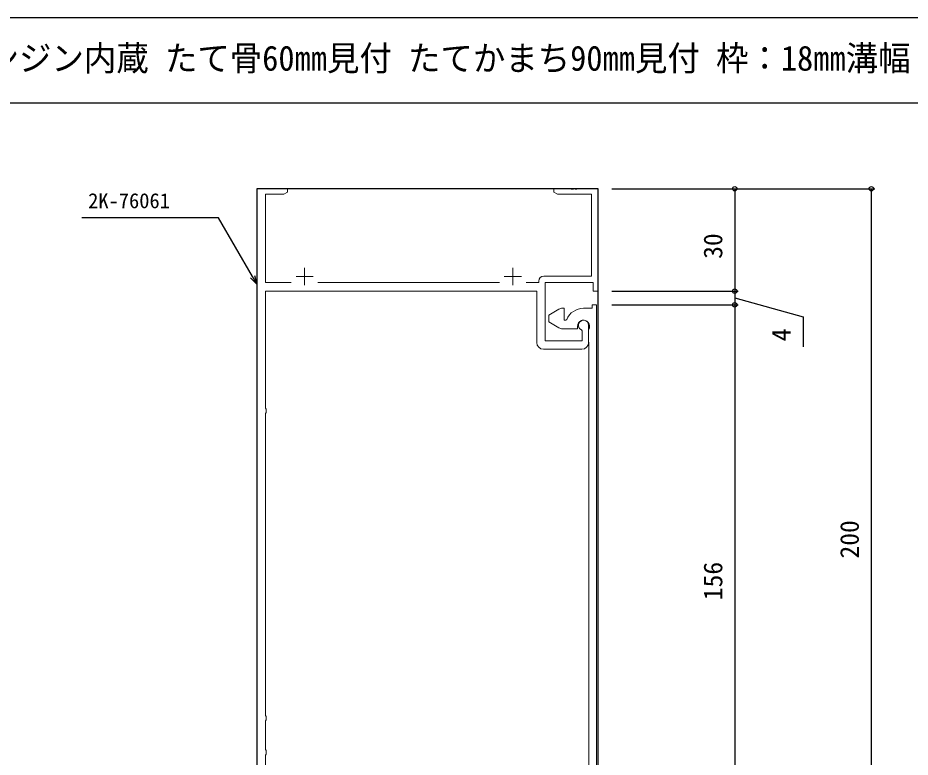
# Model space of a CAD drawing. Units: millimetres, scale not verified. Extents: x -437 to 438, y -681 to 679.
# Drawn here: x -142.6 to 118.7, y 427.4 to 643.8 of the extents above; entities that cross this region are included whole.
import ezdxf
from ezdxf.enums import TextEntityAlignment as Align

# ---------------------------------------------------------------- set-up
doc = ezdxf.new("R2010")
doc.units = ezdxf.units.MM
doc.header["$LTSCALE"] = 4
for name, color, linetype in [('0-1_USER1', 3, 'Continuous'), ('0-3_YKK_12', 2, 'Continuous'), ('0-6_YKK_D', 6, 'Continuous'), ('0-7_YKK_ZWAK', 7, 'Continuous')]:
    doc.layers.add(name, color=color, linetype=linetype)
doc.layers.add('0-2_YKK_11', color=7, linetype='Continuous', lineweight=18)
doc.styles.add('ＭＳ ゴシック', font='')
doc.styles.get('ＭＳ ゴシック').set_extended_font_data('MS Gothic')

msp = doc.modelspace()

# ---------------------------------------------------------------- linework, layer by layer
at = {"layer": '0-2_YKK_11'}
for p, q in [((14.35, 593.8), (19.392, 593.8)), ((14.35, 592.8), (14.35, 593.8)), ((19.392, 593.8), (19.575, 593.68)), ((19.575, 593.68), (20.125, 593.68)), ((20.125, 593.68), (20.308, 593.8)), ((20.308, 593.8), (20.392, 593.8)), ((20.392, 593.8), (20.575, 593.68)), ((20.575, 593.68), (21.125, 593.68)), ((21.125, 593.68), (21.308, 593.8)), ((21.308, 593.8), (27.35, 593.8)), ((27.35, 593.8), (27.35, 563.8)), ((15.441, 592.17), (14.35, 592.8)), ((25.42, 592.17), (15.441, 592.17)), ((25.42, 568.23), (25.42, 592.17)), ((11.42, 568.23), (25.42, 568.23)), ((-1.538, 566.3), (-54.762, 566.3)), ((6.238, 566.3), (9.92, 566.3)), ((9.92, 566.3), (9.92, 566.73)), ((24.55, 553.8), (24.55, 548.8)), ((22.55, 546.8), (11.35, 546.8))]:
    msp.add_line(p, q, dxfattribs=at)
at = {"layer": '0-2_YKK_11', "color": 2}
for p, q in [((-58.65, 565.6), (-58.65, 570.6)), ((2.35, 565.6), (2.35, 570.6)), ((-56.15, 568.1), (-61.15, 568.1)), ((4.85, 568.1), (-0.15, 568.1))]:
    msp.add_line(p, q, dxfattribs=at)
at = {"layer": '0-2_YKK_11'}
for points in [[(-72.65, 593.8), (-72.65, 393.8)], [(-62.538, 566.3), (-70.15, 566.3), (-70.15, 592.17), (-64.741, 592.17), (-63.65, 592.8), (-63.65, 593.8), (-72.65, 593.8)], [(27.35, 563.8), (25.85, 563.8), (25.85, 566.3), (11.85, 566.3), (11.85, 549.3), (22.62, 549.3), (22.62, 552.155), (22.442, 552.429)], [(9.35, 548.8), (9.35, 563.8), (-70.15, 563.8), (-70.15, 529.594), (-69.888, 529.296), (-69.888, 528.304), (-70.15, 528.006), (-70.15, 439.594), (-69.888, 439.296), (-69.888, 438.304), (-70.15, 438.006), (-70.15, 429.594), (-69.888, 429.296), (-69.888, 428.304), (-70.15, 428.006), (-70.15, 396.3), (-54.58, 396.3), (-54.58, 397.421), (-54.98, 397.91)], [(26.849, 559.796), (26.849, 393.796), (22.849, 393.796), (22.849, 397.296), (23.649, 397.296), (23.849, 395.296), (24.919, 395.296), (24.919, 402.796), (23.849, 402.796), (23.649, 400.796), (22.849, 400.796), (22.849, 403.796), (24.649, 403.796), (24.649, 548.543), (24.609, 548.693), (24.604, 548.701), (24.594, 548.719), (24.589, 548.727), (24.549, 548.877), (24.549, 552.415), (24.592, 552.569)], [(23.049, 558.796), (25.549, 558.796), (25.549, 559.796), (26.849, 559.796)], [(15.849, 553.064), (12.849, 554.796), (12.849, 556.796), (15.849, 558.529)], [(16.849, 558.796), (17.349, 558.796), (17.349, 555.296), (17.858, 555.296), (18.136, 555.484)], [(21.249, 553.496), (21.249, 552.796), (16.849, 552.796)]]:
    msp.add_lwpolyline(points, dxfattribs=at)
for centre, radius, start, end in [((11.42, 566.73), 1.5, 90.00001, 179.99999), ((16.849, 556.796), 2, 89.99998, 120), ((23.049, 553.496), 5.3, 89.99999, 157.9757), ((23.049, 553.496), 1.8, 328.99728, 179.99999), ((23.05, 553.8), 1.5, 0.00002, 246.07405), ((16.849, 554.796), 2, 240, 270.00002), ((11.35, 548.8), 2, 180.00001, 269.99999), ((22.55, 548.8), 2, 270.00001, 359.99999)]:
    msp.add_arc(centre, radius, start, end, dxfattribs=at)
at = {"layer": '0-3_YKK_12'}
for p, q in [((27.35, 593.8), (-72.65, 593.8)), ((-72.65, 593.8), (-72.65, 303.3)), ((27.35, 303.3), (27.35, 593.8))]:
    msp.add_line(p, q, dxfattribs=at)
at = {"layer": '0-6_YKK_D'}
for p, q in [((31.35, 593.797), (68.353, 593.797)), ((55.527, 593.797), (108.35, 593.797)), ((67.353, 593.797), (67.353, 563.8)), ((107.35, 393.796), (107.35, 593.797)), ((31.35, 563.8), (68.353, 563.8)), ((32.35, 563.8), (68.353, 563.8)), ((67.353, 563.8), (67.353, 559.796)), ((31.35, 559.796), (68.353, 559.796)), ((31.35, 559.796), (68.353, 559.796)), ((67.353, 559.796), (67.353, 403.795))]:
    msp.add_line(p, q, dxfattribs=at)
for points in [[(-72.65, 565.835), (-73.925, 568.044), (-83.865, 585.26), (-123.943, 585.26)], [(-73.333, 568.385), (-72.65, 565.835), (-74.517, 567.702)], [(67.353, 561.798), (87.35, 556.244), (87.35, 547.514)]]:
    msp.add_lwpolyline(points, dxfattribs=at)
for centre in [(67.353, 593.797), (107.35, 593.797), (67.353, 563.8), (67.353, 563.8), (67.353, 559.796), (67.353, 559.796)]:
    msp.add_circle(centre, 0.637, dxfattribs=at)
at = {"layer": '0-7_YKK_ZWAK'}
for p, q in [((438.3, 643.8), (-436.7, 643.8)), ((438.3, 618.8), (-436.7, 618.8))]:
    msp.add_line(p, q, dxfattribs=at)

# ---------------------------------------------------------------- texts
at = {"layer": '0-1_USER1', "style": 'ＭＳ ゴシック', "width": 0.95}
msp.add_text(' エンジン内蔵 たて骨60㎜見付 たてかまち90㎜見付 枠：18㎜溝幅 障子：18㎜溝幅', height=7.331, dxfattribs=at).set_placement((-166.034, 626.13), align=Align.BOTTOM_LEFT)
at = {"layer": '0-6_YKK_D', "style": 'ＭＳ ゴシック'}
msp.add_text('2K-76061', height=4.399, dxfattribs=at).set_placement((-122.04, 586.76), align=Align.BOTTOM_LEFT)
for s, p in [('30', (65.353, 573.259)), ('4', (85.35, 549.13)), ('200', (105.35, 485.53)), ('156', (65.353, 473.337))]:
    msp.add_text(s, height=5.499, rotation=90, dxfattribs=at).set_placement(p, align=Align.BOTTOM_LEFT)

doc.saveas('drawing.dxf')
